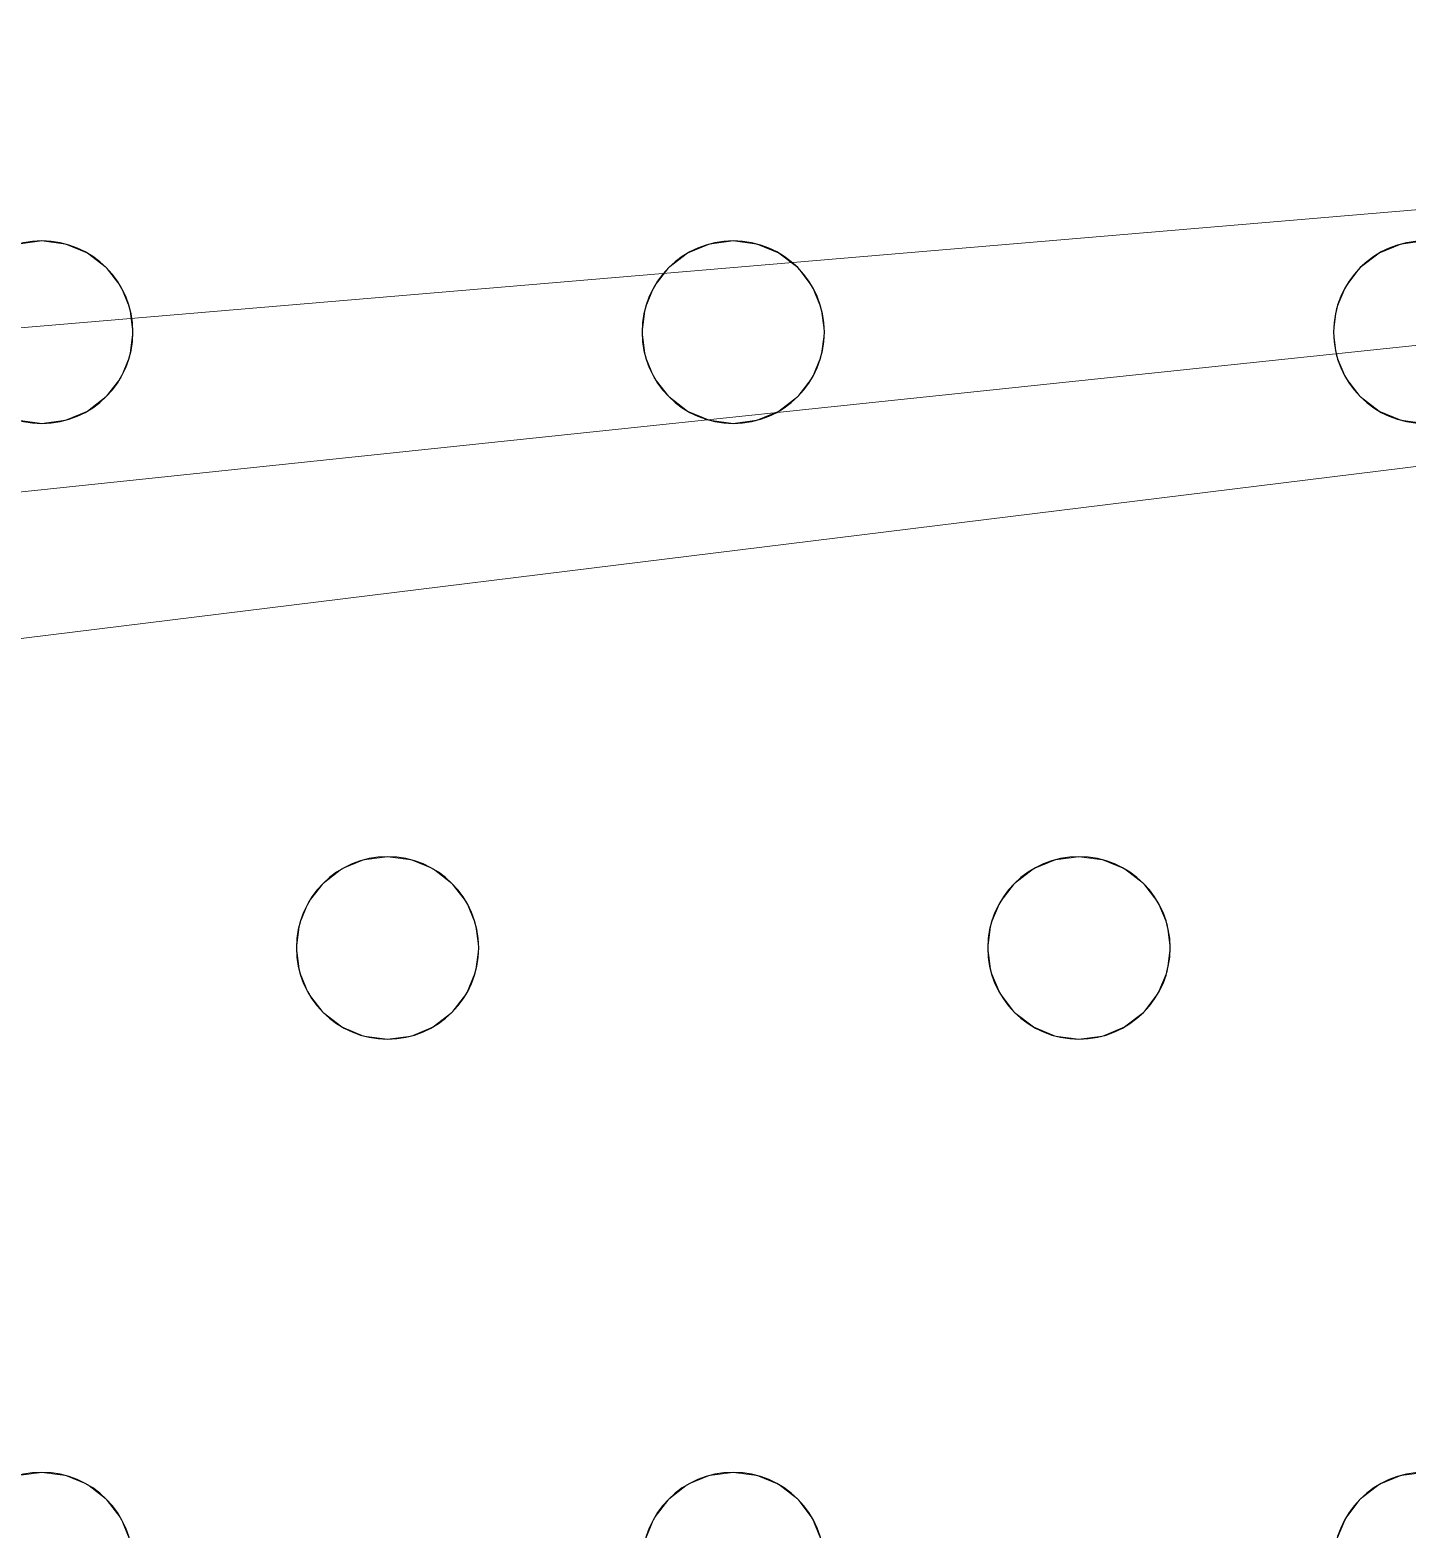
# Model space of a CAD drawing. Header units: millimetres. Extents: x -1 to 1201, y -701 to 1.
# Drawn here: x 725.9 to 786.3, y -150.5 to -84.8 of the extents above; entities that cross this region are included whole.
import ezdxf

# ---------------------------------------------------------------- set-up
doc = ezdxf.new("R2010")
doc.units = ezdxf.units.MM
doc.layers.add('IQ_200_3D', color=1, linetype='Continuous')
doc.layers.add('IQ_204_2D', color=7, linetype='Continuous')

msp = doc.modelspace()

# ---------------------------------------------------------------- linework, layer by layer
at = {"layer": 'IQ_200_3D', "lineweight": 18}
for points, invisible_edges in [([(725.416, -94.136, 890), (726.451, -94, 890), (645.451, -73, 890)], 14), ([(756.784, -94, 890), (787.118, -94, 890), (645.451, -73, 890), (726.451, -94, 890)], 15), ([(787.118, -94, 890), (816.416, -94.136, 890), (817.451, -94, 890), (645.451, -73, 890)], 13), ([(817.451, -94, 890), (846.749, -94.136, 890), (847.784, -94, 890), (645.451, -73, 890)], 13), ([(1075.651, -73, 890), (645.451, -73, 890), (847.784, -94, 890), (878.118, -94, 890)], 14), ([(726.451, -94, 888), (725.416, -94.136, 888), (645.451, -73, 888)], 14), ([(756.784, -94, 888), (726.451, -94, 888), (645.451, -73, 888), (787.118, -94, 888)], 15), ([(817.451, -94, 888), (816.416, -94.136, 888), (787.118, -94, 888), (645.451, -73, 888)], 14), ([(847.784, -94, 888), (846.749, -94.136, 888), (817.451, -94, 888), (645.451, -73, 888)], 14), ([(847.784, -94, 888), (645.451, -73, 888), (1075.651, -73, 888), (878.118, -94, 888)], 13), ([(725.416, -94.136, 888), (726.451, -94, 888), (726.451, -94, 890), (725.416, -94.136, 890)], 10), ([(726.451, -94, 890), (727.486, -94.136, 890), (755.749, -94.136, 890), (756.784, -94, 890)], 10), ([(755.749, -94.136, 888), (727.486, -94.136, 888), (726.451, -94, 888), (756.784, -94, 888)], 5), ([(726.451, -94, 888), (727.486, -94.136, 888), (727.486, -94.136, 890), (726.451, -94, 890)], 10), ([(727.486, -94.136, 890), (728.451, -94.536, 890), (754.784, -94.536, 890), (755.749, -94.136, 890)], 10), ([(728.451, -94.536, 888), (727.486, -94.136, 888), (754.784, -94.536, 888), (753.956, -95.172, 888)], 10), ([(754.784, -94.536, 888), (727.486, -94.136, 888), (755.749, -94.136, 888)], 3), ([(728.451, -94.536, 890), (727.486, -94.136, 890), (727.486, -94.136, 888), (728.451, -94.536, 888)], 10), ([(728.451, -94.536, 890), (729.279, -95.172, 890), (753.956, -95.172, 890), (754.784, -94.536, 890)], 10), ([(729.279, -95.172, 888), (728.451, -94.536, 888), (753.956, -95.172, 888), (753.32, -96, 888)], 10), ([(729.279, -95.172, 890), (728.451, -94.536, 890), (728.451, -94.536, 888), (729.279, -95.172, 888)], 10), ([(754.784, -94.536, 890), (753.956, -95.172, 890), (753.956, -95.172, 888), (754.784, -94.536, 888)], 10), ([(755.749, -94.136, 890), (754.784, -94.536, 890), (754.784, -94.536, 888), (755.749, -94.136, 888)], 10), ([(755.749, -94.136, 888), (756.784, -94, 888), (756.784, -94, 890), (755.749, -94.136, 890)], 10), ([(756.784, -94, 890), (757.82, -94.136, 890), (786.082, -94.136, 890), (787.118, -94, 890)], 10), ([(757.82, -94.136, 888), (756.784, -94, 888), (786.082, -94.136, 888), (785.118, -94.536, 888)], 10), ([(786.082, -94.136, 888), (756.784, -94, 888), (787.118, -94, 888)], 3), ([(756.784, -94, 888), (757.82, -94.136, 888), (757.82, -94.136, 890), (756.784, -94, 890)], 10), ([(757.82, -94.136, 890), (758.784, -94.536, 890), (785.118, -94.536, 890), (786.082, -94.136, 890)], 10), ([(758.784, -94.536, 888), (757.82, -94.136, 888), (785.118, -94.536, 888), (784.289, -95.172, 888)], 10), ([(758.784, -94.536, 890), (757.82, -94.136, 890), (757.82, -94.136, 888), (758.784, -94.536, 888)], 10), ([(758.784, -94.536, 890), (759.613, -95.172, 890), (784.289, -95.172, 890), (785.118, -94.536, 890)], 10), ([(759.613, -95.172, 888), (758.784, -94.536, 888), (784.289, -95.172, 888), (783.653, -96, 888)], 10), ([(759.613, -95.172, 890), (758.784, -94.536, 890), (758.784, -94.536, 888), (759.613, -95.172, 888)], 10), ([(785.118, -94.536, 890), (784.289, -95.172, 890), (784.289, -95.172, 888), (785.118, -94.536, 888)], 10), ([(786.082, -94.136, 890), (785.118, -94.536, 890), (785.118, -94.536, 888), (786.082, -94.136, 888)], 10), ([(786.082, -94.136, 888), (787.118, -94, 888), (787.118, -94, 890), (786.082, -94.136, 890)], 10), ([(753.32, -96, 890), (729.279, -95.172, 890), (729.915, -96, 890), (752.921, -96.965, 890)], 5), ([(753.956, -95.172, 890), (729.279, -95.172, 890), (753.32, -96, 890)], 3), ([(729.915, -96, 888), (729.279, -95.172, 888), (753.32, -96, 888), (752.921, -96.965, 888)], 10), ([(729.915, -96, 890), (729.279, -95.172, 890), (729.279, -95.172, 888), (729.915, -96, 888)], 10), ([(753.956, -95.172, 890), (753.32, -96, 890), (753.32, -96, 888), (753.956, -95.172, 888)], 10), ([(783.653, -96, 890), (759.613, -95.172, 890), (760.248, -96, 890), (783.254, -96.965, 890)], 5), ([(784.289, -95.172, 890), (759.613, -95.172, 890), (783.653, -96, 890)], 3), ([(760.248, -96, 888), (759.613, -95.172, 888), (783.653, -96, 888), (783.254, -96.965, 888)], 10), ([(760.248, -96, 890), (759.613, -95.172, 890), (759.613, -95.172, 888), (760.248, -96, 888)], 10), ([(784.289, -95.172, 890), (783.653, -96, 890), (783.653, -96, 888), (784.289, -95.172, 888)], 10), ([(752.921, -96.965, 890), (729.915, -96, 890), (730.315, -96.965, 890), (752.784, -98, 890)], 5), ([(752.921, -96.965, 888), (730.315, -96.965, 888), (729.915, -96, 888)], 13), ([(730.315, -96.965, 890), (729.915, -96, 890), (729.915, -96, 888), (730.315, -96.965, 888)], 10), ([(753.32, -96, 890), (752.921, -96.965, 890), (752.921, -96.965, 888), (753.32, -96, 888)], 10), ([(783.254, -96.965, 890), (760.248, -96, 890), (760.648, -96.965, 890), (783.118, -98, 890)], 5), ([(760.648, -96.965, 888), (760.248, -96, 888), (783.254, -96.965, 888), (783.118, -98, 888)], 10), ([(760.648, -96.965, 890), (760.248, -96, 890), (760.248, -96, 888), (760.648, -96.965, 888)], 10), ([(783.653, -96, 890), (783.254, -96.965, 890), (783.254, -96.965, 888), (783.653, -96, 888)], 10), ([(752.784, -98, 890), (730.315, -96.965, 890), (730.451, -98, 890), (752.921, -99.035, 890)], 5), ([(730.315, -96.965, 888), (752.921, -96.965, 888), (752.784, -98, 888), (730.451, -98, 888)], 5), ([(730.451, -98, 890), (730.315, -96.965, 890), (730.315, -96.965, 888), (730.451, -98, 888)], 2), ([(752.921, -96.965, 890), (752.784, -98, 890), (752.784, -98, 888), (752.921, -96.965, 888)], 8), ([(783.118, -98, 890), (760.648, -96.965, 890), (760.784, -98, 890), (783.254, -99.035, 890)], 5), ([(760.784, -98, 888), (760.648, -96.965, 888), (783.118, -98, 888), (783.254, -99.035, 888)], 10), ([(760.784, -98, 890), (760.648, -96.965, 890), (760.648, -96.965, 888), (760.784, -98, 888)], 2), ([(783.254, -96.965, 890), (783.118, -98, 890), (783.118, -98, 888), (783.254, -96.965, 888)], 8), ([(730.315, -99.035, 890), (753.32, -100, 890), (752.921, -99.035, 890), (730.451, -98, 890)], 5), ([(730.451, -98, 888), (752.784, -98, 888), (752.921, -99.035, 888), (730.315, -99.035, 888)], 5), ([(730.315, -99.035, 890), (730.451, -98, 890), (730.451, -98, 888), (730.315, -99.035, 888)], 8), ([(752.784, -98, 890), (752.921, -99.035, 890), (752.921, -99.035, 888), (752.784, -98, 888)], 2), ([(783.254, -99.035, 890), (760.784, -98, 890), (760.648, -99.035, 890), (783.653, -100, 890)], 5), ([(760.648, -99.035, 888), (760.784, -98, 888), (783.254, -99.035, 888), (783.653, -100, 888)], 10), ([(760.648, -99.035, 890), (760.784, -98, 890), (760.784, -98, 888), (760.648, -99.035, 888)], 8), ([(783.118, -98, 890), (783.254, -99.035, 890), (783.254, -99.035, 888), (783.118, -98, 888)], 2), ([(753.32, -100, 890), (730.315, -99.035, 890), (729.915, -100, 890), (741.618, -121, 890)], 13), ([(753.32, -100, 888), (729.915, -100, 888), (730.315, -99.035, 888), (752.921, -99.035, 888)], 5), ([(729.915, -100, 890), (730.315, -99.035, 890), (730.315, -99.035, 888), (729.915, -100, 888)], 10), ([(752.921, -99.035, 890), (753.32, -100, 890), (753.32, -100, 888), (752.921, -99.035, 888)], 10), ([(783.653, -100, 890), (760.648, -99.035, 890), (760.248, -100, 890)], 13), ([(760.248, -100, 888), (760.648, -99.035, 888), (783.653, -100, 888), (771.951, -121, 888)], 14), ([(760.248, -100, 890), (760.648, -99.035, 890), (760.648, -99.035, 888), (760.248, -100, 888)], 10), ([(783.254, -99.035, 890), (783.653, -100, 890), (783.653, -100, 888), (783.254, -99.035, 888)], 10), ([(741.618, -121, 890), (729.915, -100, 890), (729.279, -100.828, 890)], 13), ([(741.618, -121, 888), (729.279, -100.828, 888), (729.915, -100, 888)], 13), ([(729.279, -100.828, 890), (729.915, -100, 890), (729.915, -100, 888), (729.279, -100.828, 888)], 10), ([(753.32, -100, 888), (753.956, -100.828, 888), (741.618, -121, 888), (729.915, -100, 888)], 14), ([(753.956, -100.828, 890), (753.32, -100, 890), (741.618, -121, 890), (742.653, -121.136, 890)], 10), ([(753.32, -100, 890), (753.956, -100.828, 890), (753.956, -100.828, 888), (753.32, -100, 888)], 10), ([(760.248, -100, 890), (759.613, -100.828, 890), (771.951, -121, 890), (783.653, -100, 890)], 14), ([(759.613, -100.828, 888), (760.248, -100, 888), (771.951, -121, 888), (770.916, -121.136, 888)], 10), ([(759.613, -100.828, 890), (760.248, -100, 890), (760.248, -100, 888), (759.613, -100.828, 888)], 10), ([(784.289, -100.828, 890), (783.653, -100, 890), (771.951, -121, 890), (772.986, -121.136, 890)], 10), ([(783.653, -100, 888), (784.289, -100.828, 888), (771.951, -121, 888)], 14), ([(783.653, -100, 890), (784.289, -100.828, 890), (784.289, -100.828, 888), (783.653, -100, 888)], 10), ([(740.582, -121.136, 890), (741.618, -121, 890), (729.279, -100.828, 890), (728.451, -101.464, 890)], 10), ([(740.582, -121.136, 888), (728.451, -101.464, 888), (729.279, -100.828, 888), (741.618, -121, 888)], 5), ([(728.451, -101.464, 890), (729.279, -100.828, 890), (729.279, -100.828, 888), (728.451, -101.464, 888)], 10), ([(742.653, -121.136, 888), (741.618, -121, 888), (753.956, -100.828, 888), (754.784, -101.464, 888)], 10), ([(754.784, -101.464, 890), (753.956, -100.828, 890), (742.653, -121.136, 890), (743.618, -121.536, 890)], 10), ([(753.956, -100.828, 890), (754.784, -101.464, 890), (754.784, -101.464, 888), (753.956, -100.828, 888)], 10), ([(759.613, -100.828, 890), (758.784, -101.464, 890), (770.916, -121.136, 890), (771.951, -121, 890)], 10), ([(770.916, -121.136, 888), (758.784, -101.464, 888), (759.613, -100.828, 888)], 13), ([(758.784, -101.464, 890), (759.613, -100.828, 890), (759.613, -100.828, 888), (758.784, -101.464, 888)], 10), ([(784.289, -100.828, 888), (785.118, -101.464, 888), (772.986, -121.136, 888), (771.951, -121, 888)], 10), ([(785.118, -101.464, 890), (784.289, -100.828, 890), (772.986, -121.136, 890), (773.951, -121.536, 890)], 10), ([(784.289, -100.828, 890), (785.118, -101.464, 890), (785.118, -101.464, 888), (784.289, -100.828, 888)], 10), ([(714.113, -122.172, 888), (713.284, -121.536, 888), (725.416, -101.864, 888), (726.451, -102, 888)], 10), ([(714.113, -122.172, 890), (714.748, -123, 890), (726.451, -102, 890), (725.416, -101.864, 890)], 10), ([(726.451, -102, 888), (725.416, -101.864, 888), (725.416, -101.864, 890), (726.451, -102, 890)], 10), ([(738.789, -122.172, 890), (727.486, -101.864, 890), (726.451, -102, 890), (738.153, -123, 890)], 5), ([(727.486, -101.864, 888), (739.618, -121.536, 888), (738.789, -122.172, 888), (726.451, -102, 888)], 5), ([(727.486, -101.864, 888), (726.451, -102, 888), (726.451, -102, 890), (727.486, -101.864, 890)], 10), ([(728.451, -101.464, 890), (727.486, -101.864, 890), (739.618, -121.536, 890), (740.582, -121.136, 890)], 10), ([(728.451, -101.464, 888), (740.582, -121.136, 888), (739.618, -121.536, 888), (727.486, -101.864, 888)], 5), ([(727.486, -101.864, 890), (728.451, -101.464, 890), (728.451, -101.464, 888), (727.486, -101.864, 888)], 10), ([(739.618, -121.536, 890), (727.486, -101.864, 890), (738.789, -122.172, 890)], 3), ([(754.784, -101.464, 888), (743.618, -121.536, 888), (742.653, -121.136, 888)], 13), ([(755.749, -101.864, 890), (754.784, -101.464, 890), (743.618, -121.536, 890), (744.446, -122.172, 890)], 10), ([(755.749, -101.864, 888), (744.446, -122.172, 888), (743.618, -121.536, 888), (754.784, -101.464, 888)], 5), ([(744.446, -122.172, 890), (756.784, -102, 890), (755.749, -101.864, 890)], 13), ([(756.784, -102, 888), (745.082, -123, 888), (744.446, -122.172, 888), (755.749, -101.864, 888)], 5), ([(754.784, -101.464, 890), (755.749, -101.864, 890), (755.749, -101.864, 888), (754.784, -101.464, 888)], 10), ([(756.784, -102, 888), (755.749, -101.864, 888), (755.749, -101.864, 890), (756.784, -102, 890)], 10), ([(757.82, -101.864, 890), (756.784, -102, 890), (769.122, -122.172, 890), (769.951, -121.536, 890)], 10), ([(756.784, -102, 888), (757.82, -101.864, 888), (769.122, -122.172, 888), (768.487, -123, 888)], 10), ([(757.82, -101.864, 888), (756.784, -102, 888), (756.784, -102, 890), (757.82, -101.864, 890)], 10), ([(758.784, -101.464, 890), (757.82, -101.864, 890), (769.951, -121.536, 890), (770.916, -121.136, 890)], 10), ([(769.951, -121.536, 888), (757.82, -101.864, 888), (758.784, -101.464, 888), (770.916, -121.136, 888)], 5), ([(757.82, -101.864, 890), (758.784, -101.464, 890), (758.784, -101.464, 888), (757.82, -101.864, 888)], 10), ([(769.122, -122.172, 888), (757.82, -101.864, 888), (769.951, -121.536, 888)], 3), ([(773.951, -121.536, 888), (772.986, -121.136, 888), (785.118, -101.464, 888), (786.082, -101.864, 888)], 10), ([(786.082, -101.864, 890), (785.118, -101.464, 890), (773.951, -121.536, 890), (774.779, -122.172, 890)], 10), ([(774.779, -122.172, 888), (773.951, -121.536, 888), (786.082, -101.864, 888)], 14), ([(787.118, -102, 890), (786.082, -101.864, 890), (774.779, -122.172, 890), (775.415, -123, 890)], 10), ([(787.118, -102, 888), (775.415, -123, 888), (774.779, -122.172, 888), (786.082, -101.864, 888)], 5), ([(785.118, -101.464, 890), (786.082, -101.864, 890), (786.082, -101.864, 888), (785.118, -101.464, 888)], 10), ([(787.118, -102, 888), (786.082, -101.864, 888), (786.082, -101.864, 890), (787.118, -102, 890)], 10), ([(714.748, -123, 888), (714.113, -122.172, 888), (726.451, -102, 888), (738.153, -123, 888)], 14), ([(726.451, -102, 890), (714.748, -123, 890), (738.153, -123, 890)], 15), ([(738.153, -123, 888), (726.451, -102, 888), (738.789, -122.172, 888)], 3), ([(745.082, -123, 890), (768.487, -123, 890), (756.784, -102, 890), (744.446, -122.172, 890)], 7), ([(745.082, -123, 888), (756.784, -102, 888), (768.487, -123, 888), (768.087, -123.965, 888)], 11), ([(768.487, -123, 890), (769.122, -122.172, 890), (756.784, -102, 890)], 14), ([(798.82, -123, 890), (787.118, -102, 890), (775.415, -123, 890), (798.421, -123.965, 890)], 7), ([(775.415, -123, 888), (787.118, -102, 888), (798.82, -123, 888), (798.421, -123.965, 888)], 11), ([(739.618, -121.536, 890), (738.789, -122.172, 890), (738.789, -122.172, 888), (739.618, -121.536, 888)], 10), ([(740.582, -121.136, 890), (739.618, -121.536, 890), (739.618, -121.536, 888), (740.582, -121.136, 888)], 10), ([(740.582, -121.136, 888), (741.618, -121, 888), (741.618, -121, 890), (740.582, -121.136, 890)], 10), ([(741.618, -121, 888), (742.653, -121.136, 888), (742.653, -121.136, 890), (741.618, -121, 890)], 10), ([(743.618, -121.536, 890), (742.653, -121.136, 890), (742.653, -121.136, 888), (743.618, -121.536, 888)], 10), ([(744.446, -122.172, 890), (743.618, -121.536, 890), (743.618, -121.536, 888), (744.446, -122.172, 888)], 10), ([(769.951, -121.536, 890), (769.122, -122.172, 890), (769.122, -122.172, 888), (769.951, -121.536, 888)], 10), ([(770.916, -121.136, 890), (769.951, -121.536, 890), (769.951, -121.536, 888), (770.916, -121.136, 888)], 10), ([(770.916, -121.136, 888), (771.951, -121, 888), (771.951, -121, 890), (770.916, -121.136, 890)], 10), ([(771.951, -121, 888), (772.986, -121.136, 888), (772.986, -121.136, 890), (771.951, -121, 890)], 10), ([(773.951, -121.536, 890), (772.986, -121.136, 890), (772.986, -121.136, 888), (773.951, -121.536, 888)], 10), ([(774.779, -122.172, 890), (773.951, -121.536, 890), (773.951, -121.536, 888), (774.779, -122.172, 888)], 10), ([(738.789, -122.172, 890), (738.153, -123, 890), (738.153, -123, 888), (738.789, -122.172, 888)], 10), ([(745.082, -123, 890), (744.446, -122.172, 890), (744.446, -122.172, 888), (745.082, -123, 888)], 10), ([(769.122, -122.172, 890), (768.487, -123, 890), (768.487, -123, 888), (769.122, -122.172, 888)], 10), ([(775.415, -123, 890), (774.779, -122.172, 890), (774.779, -122.172, 888), (775.415, -123, 888)], 10), ([(714.748, -123, 890), (715.148, -123.965, 890), (737.754, -123.965, 890), (738.153, -123, 890)], 10), ([(737.754, -123.965, 888), (715.148, -123.965, 888), (714.748, -123, 888), (738.153, -123, 888)], 5), ([(738.153, -123, 890), (737.754, -123.965, 890), (737.754, -123.965, 888), (738.153, -123, 888)], 10), ([(768.087, -123.965, 890), (745.082, -123, 890), (745.481, -123.965, 890), (767.951, -125, 890)], 5), ([(768.087, -123.965, 890), (768.487, -123, 890), (745.082, -123, 890)], 14), ([(745.481, -123.965, 888), (745.082, -123, 888), (768.087, -123.965, 888), (767.951, -125, 888)], 10), ([(745.481, -123.965, 890), (745.082, -123, 890), (745.082, -123, 888), (745.481, -123.965, 888)], 10), ([(768.487, -123, 890), (768.087, -123.965, 890), (768.087, -123.965, 888), (768.487, -123, 888)], 10), ([(775.815, -123.965, 890), (798.284, -125, 890), (798.421, -123.965, 890), (775.415, -123, 890)], 5), ([(775.815, -123.965, 888), (775.415, -123, 888), (798.421, -123.965, 888), (798.284, -125, 888)], 10), ([(775.815, -123.965, 890), (775.415, -123, 890), (775.415, -123, 888), (775.815, -123.965, 888)], 10), ([(737.618, -125, 890), (715.148, -123.965, 890), (715.284, -125, 890), (737.754, -126.035, 890)], 5), ([(737.618, -125, 890), (737.754, -123.965, 890), (715.148, -123.965, 890)], 14), ([(737.618, -125, 888), (715.284, -125, 888), (715.148, -123.965, 888), (737.754, -123.965, 888)], 5), ([(737.754, -123.965, 890), (737.618, -125, 890), (737.618, -125, 888), (737.754, -123.965, 888)], 8), ([(767.951, -125, 890), (745.481, -123.965, 890), (745.618, -125, 890), (768.087, -126.035, 890)], 5), ([(745.481, -123.965, 888), (767.951, -125, 888), (745.618, -125, 888)], 3), ([(745.618, -125, 890), (745.481, -123.965, 890), (745.481, -123.965, 888), (745.618, -125, 888)], 2), ([(768.087, -123.965, 890), (767.951, -125, 890), (767.951, -125, 888), (768.087, -123.965, 888)], 8), ([(775.951, -125, 890), (798.284, -125, 890), (775.815, -123.965, 890)], 3), ([(798.284, -125, 888), (798.421, -126.035, 888), (775.951, -125, 888), (775.815, -123.965, 888)], 10), ([(775.951, -125, 890), (775.815, -123.965, 890), (775.815, -123.965, 888), (775.951, -125, 888)], 2), ([(737.754, -126.035, 890), (715.284, -125, 890), (715.148, -126.035, 890)], 13), ([(737.754, -126.035, 888), (715.148, -126.035, 888), (715.284, -125, 888), (737.618, -125, 888)], 5), ([(737.618, -125, 890), (737.754, -126.035, 890), (737.754, -126.035, 888), (737.618, -125, 888)], 2), ([(745.481, -126.035, 890), (768.487, -127, 890), (768.087, -126.035, 890), (745.618, -125, 890)], 5), ([(768.087, -126.035, 888), (745.481, -126.035, 888), (745.618, -125, 888), (767.951, -125, 888)], 5), ([(745.481, -126.035, 890), (745.618, -125, 890), (745.618, -125, 888), (745.481, -126.035, 888)], 8), ([(767.951, -125, 890), (768.087, -126.035, 890), (768.087, -126.035, 888), (767.951, -125, 888)], 2), ([(775.951, -125, 890), (775.815, -126.035, 890), (798.421, -126.035, 890), (798.284, -125, 890)], 10), ([(775.815, -126.035, 888), (775.951, -125, 888), (798.421, -126.035, 888), (798.82, -127, 888)], 10), ([(775.815, -126.035, 890), (775.951, -125, 890), (775.951, -125, 888), (775.815, -126.035, 888)], 8), ([(715.148, -126.035, 890), (714.748, -127, 890), (738.153, -127, 890), (737.754, -126.035, 890)], 10), ([(738.153, -127, 888), (714.748, -127, 888), (715.148, -126.035, 888), (737.754, -126.035, 888)], 5), ([(737.754, -126.035, 890), (738.153, -127, 890), (738.153, -127, 888), (737.754, -126.035, 888)], 10), ([(768.487, -127, 890), (745.481, -126.035, 890), (745.082, -127, 890), (756.784, -148, 890)], 13), ([(745.082, -127, 888), (745.481, -126.035, 888), (768.487, -127, 888), (756.784, -148, 888)], 14), ([(745.082, -127, 890), (745.481, -126.035, 890), (745.481, -126.035, 888), (745.082, -127, 888)], 10), ([(745.481, -126.035, 888), (768.087, -126.035, 888), (768.487, -127, 888)], 13), ([(768.087, -126.035, 890), (768.487, -127, 890), (768.487, -127, 888), (768.087, -126.035, 888)], 10), ([(775.815, -126.035, 890), (775.415, -127, 890), (798.82, -127, 890), (798.421, -126.035, 890)], 10), ([(775.415, -127, 888), (775.815, -126.035, 888), (798.82, -127, 888), (787.118, -148, 888)], 14), ([(775.415, -127, 890), (775.815, -126.035, 890), (775.815, -126.035, 888), (775.415, -127, 888)], 10), ([(714.748, -127, 890), (714.113, -127.828, 890), (726.451, -148, 890), (738.153, -127, 890)], 14), ([(726.451, -148, 888), (725.416, -148.136, 888), (714.113, -127.828, 888), (714.748, -127, 888)], 10), ([(738.153, -127, 888), (726.451, -148, 888), (714.748, -127, 888)], 15), ([(738.789, -127.828, 890), (738.153, -127, 890), (726.451, -148, 890), (727.486, -148.136, 890)], 10), ([(738.789, -127.828, 888), (727.486, -148.136, 888), (726.451, -148, 888), (738.153, -127, 888)], 5), ([(738.153, -127, 890), (738.789, -127.828, 890), (738.789, -127.828, 888), (738.153, -127, 888)], 10), ([(756.784, -148, 890), (745.082, -127, 890), (744.446, -127.828, 890)], 13), ([(756.784, -148, 888), (755.749, -148.136, 888), (744.446, -127.828, 888), (745.082, -127, 888)], 10), ([(744.446, -127.828, 890), (745.082, -127, 890), (745.082, -127, 888), (744.446, -127.828, 888)], 10), ([(756.784, -148, 890), (757.82, -148.136, 890), (769.122, -127.828, 890), (768.487, -127, 890)], 10), ([(769.122, -127.828, 888), (757.82, -148.136, 888), (756.784, -148, 888), (768.487, -127, 888)], 5), ([(768.487, -127, 890), (769.122, -127.828, 890), (769.122, -127.828, 888), (768.487, -127, 888)], 10), ([(775.415, -127, 890), (774.779, -127.828, 890), (787.118, -148, 890), (798.82, -127, 890)], 14), ([(787.118, -148, 888), (786.082, -148.136, 888), (774.779, -127.828, 888), (775.415, -127, 888)], 10), ([(774.779, -127.828, 890), (775.415, -127, 890), (775.415, -127, 888), (774.779, -127.828, 888)], 10), ([(714.113, -127.828, 890), (713.284, -128.464, 890), (725.416, -148.136, 890), (726.451, -148, 890)], 10), ([(727.486, -148.136, 890), (728.451, -148.536, 890), (739.618, -128.464, 890), (738.789, -127.828, 890)], 10), ([(727.486, -148.136, 888), (738.789, -127.828, 888), (739.618, -128.464, 888)], 13), ([(738.789, -127.828, 890), (739.618, -128.464, 890), (739.618, -128.464, 888), (738.789, -127.828, 888)], 10), ([(755.749, -148.136, 890), (756.784, -148, 890), (744.446, -127.828, 890), (743.618, -128.464, 890)], 10), ([(755.749, -148.136, 888), (754.784, -148.536, 888), (743.618, -128.464, 888), (744.446, -127.828, 888)], 10), ([(743.618, -128.464, 890), (744.446, -127.828, 890), (744.446, -127.828, 888), (743.618, -128.464, 888)], 10), ([(769.122, -127.828, 890), (757.82, -148.136, 890), (769.951, -128.464, 890)], 3), ([(769.951, -128.464, 888), (758.784, -148.536, 888), (757.82, -148.136, 888), (769.122, -127.828, 888)], 5), ([(769.122, -127.828, 890), (769.951, -128.464, 890), (769.951, -128.464, 888), (769.122, -127.828, 888)], 10), ([(786.082, -148.136, 890), (774.779, -127.828, 890), (773.951, -128.464, 890), (785.118, -148.536, 890)], 5), ([(786.082, -148.136, 888), (785.118, -148.536, 888), (773.951, -128.464, 888), (774.779, -127.828, 888)], 10), ([(773.951, -128.464, 890), (774.779, -127.828, 890), (774.779, -127.828, 888), (773.951, -128.464, 888)], 10), ([(774.779, -127.828, 890), (786.082, -148.136, 890), (787.118, -148, 890)], 13), ([(728.451, -148.536, 888), (727.486, -148.136, 888), (739.618, -128.464, 888), (740.582, -128.864, 888)], 10), ([(728.451, -148.536, 890), (729.279, -149.172, 890), (740.582, -128.864, 890), (739.618, -128.464, 890)], 10), ([(739.618, -128.464, 890), (740.582, -128.864, 890), (740.582, -128.864, 888), (739.618, -128.464, 888)], 10), ([(743.618, -128.464, 890), (742.653, -128.864, 890), (754.784, -148.536, 890), (755.749, -148.136, 890)], 10), ([(754.784, -148.536, 888), (742.653, -128.864, 888), (743.618, -128.464, 888)], 13), ([(742.653, -128.864, 890), (743.618, -128.464, 890), (743.618, -128.464, 888), (742.653, -128.864, 888)], 10), ([(769.951, -128.464, 890), (757.82, -148.136, 890), (758.784, -148.536, 890), (770.916, -128.864, 890)], 5), ([(758.784, -148.536, 888), (769.951, -128.464, 888), (770.916, -128.864, 888)], 13), ([(769.951, -128.464, 890), (770.916, -128.864, 890), (770.916, -128.864, 888), (769.951, -128.464, 888)], 10), ([(772.986, -128.864, 890), (785.118, -148.536, 890), (773.951, -128.464, 890)], 3), ([(785.118, -148.536, 888), (784.289, -149.172, 888), (772.986, -128.864, 888), (773.951, -128.464, 888)], 10), ([(772.986, -128.864, 890), (773.951, -128.464, 890), (773.951, -128.464, 888), (772.986, -128.864, 888)], 10), ([(729.279, -149.172, 888), (728.451, -148.536, 888), (740.582, -128.864, 888), (741.618, -129, 888)], 10), ([(729.279, -149.172, 890), (729.915, -150, 890), (741.618, -129, 890), (740.582, -128.864, 890)], 10), ([(729.915, -150, 888), (729.279, -149.172, 888), (741.618, -129, 888), (753.32, -150, 888)], 14), ([(753.32, -150, 890), (741.618, -129, 890), (729.915, -150, 890), (752.921, -150.965, 890)], 7), ([(741.618, -129, 888), (740.582, -128.864, 888), (740.582, -128.864, 890), (741.618, -129, 890)], 10), ([(753.956, -149.172, 890), (742.653, -128.864, 890), (741.618, -129, 890), (753.32, -150, 890)], 5), ([(742.653, -128.864, 888), (754.784, -148.536, 888), (753.956, -149.172, 888), (741.618, -129, 888)], 5), ([(742.653, -128.864, 888), (741.618, -129, 888), (741.618, -129, 890), (742.653, -128.864, 890)], 10), ([(753.956, -149.172, 888), (753.32, -150, 888), (741.618, -129, 888)], 14), ([(754.784, -148.536, 890), (742.653, -128.864, 890), (753.956, -149.172, 890)], 3), ([(770.916, -128.864, 890), (758.784, -148.536, 890), (759.613, -149.172, 890), (771.951, -129, 890)], 5), ([(759.613, -149.172, 888), (758.784, -148.536, 888), (770.916, -128.864, 888), (771.951, -129, 888)], 10), ([(771.951, -129, 890), (759.613, -149.172, 890), (760.248, -150, 890), (783.653, -150, 890)], 13), ([(760.248, -150, 888), (759.613, -149.172, 888), (771.951, -129, 888), (783.653, -150, 888)], 14), ([(771.951, -129, 888), (770.916, -128.864, 888), (770.916, -128.864, 890), (771.951, -129, 890)], 10), ([(772.986, -128.864, 890), (771.951, -129, 890), (784.289, -149.172, 890), (785.118, -148.536, 890)], 10), ([(784.289, -149.172, 888), (783.653, -150, 888), (771.951, -129, 888), (772.986, -128.864, 888)], 10), ([(772.986, -128.864, 888), (771.951, -129, 888), (771.951, -129, 890), (772.986, -128.864, 890)], 10), ([(784.289, -149.172, 890), (771.951, -129, 890), (783.653, -150, 890)], 3), ([(725.416, -148.136, 888), (726.451, -148, 888), (726.451, -148, 890), (725.416, -148.136, 890)], 10), ([(726.451, -148, 888), (727.486, -148.136, 888), (727.486, -148.136, 890), (726.451, -148, 890)], 10), ([(728.451, -148.536, 890), (727.486, -148.136, 890), (727.486, -148.136, 888), (728.451, -148.536, 888)], 10), ([(729.279, -149.172, 890), (728.451, -148.536, 890), (728.451, -148.536, 888), (729.279, -149.172, 888)], 10), ([(754.784, -148.536, 890), (753.956, -149.172, 890), (753.956, -149.172, 888), (754.784, -148.536, 888)], 10), ([(755.749, -148.136, 890), (754.784, -148.536, 890), (754.784, -148.536, 888), (755.749, -148.136, 888)], 10), ([(755.749, -148.136, 888), (756.784, -148, 888), (756.784, -148, 890), (755.749, -148.136, 890)], 10), ([(756.784, -148, 888), (757.82, -148.136, 888), (757.82, -148.136, 890), (756.784, -148, 890)], 10), ([(758.784, -148.536, 890), (757.82, -148.136, 890), (757.82, -148.136, 888), (758.784, -148.536, 888)], 10), ([(759.613, -149.172, 890), (758.784, -148.536, 890), (758.784, -148.536, 888), (759.613, -149.172, 888)], 10), ([(785.118, -148.536, 890), (784.289, -149.172, 890), (784.289, -149.172, 888), (785.118, -148.536, 888)], 10), ([(786.082, -148.136, 890), (785.118, -148.536, 890), (785.118, -148.536, 888), (786.082, -148.136, 888)], 10), ([(786.082, -148.136, 888), (787.118, -148, 888), (787.118, -148, 890), (786.082, -148.136, 890)], 10), ([(729.915, -150, 890), (729.279, -149.172, 890), (729.279, -149.172, 888), (729.915, -150, 888)], 10), ([(753.956, -149.172, 890), (753.32, -150, 890), (753.32, -150, 888), (753.956, -149.172, 888)], 10), ([(760.248, -150, 890), (759.613, -149.172, 890), (759.613, -149.172, 888), (760.248, -150, 888)], 10), ([(784.289, -149.172, 890), (783.653, -150, 890), (783.653, -150, 888), (784.289, -149.172, 888)], 10), ([(752.921, -150.965, 890), (729.915, -150, 890), (730.315, -150.965, 890), (752.784, -152, 890)], 5), ([(752.921, -150.965, 888), (730.315, -150.965, 888), (729.915, -150, 888), (753.32, -150, 888)], 5), ([(730.315, -150.965, 890), (729.915, -150, 890), (729.915, -150, 888), (730.315, -150.965, 888)], 10), ([(753.32, -150, 890), (752.921, -150.965, 890), (752.921, -150.965, 888), (753.32, -150, 888)], 10), ([(760.248, -150, 890), (760.648, -150.965, 890), (783.254, -150.965, 890), (783.653, -150, 890)], 10), ([(760.648, -150.965, 888), (760.248, -150, 888), (783.254, -150.965, 888), (783.118, -152, 888)], 10), ([(783.254, -150.965, 888), (760.248, -150, 888), (783.653, -150, 888)], 3), ([(760.648, -150.965, 890), (760.248, -150, 890), (760.248, -150, 888), (760.648, -150.965, 888)], 10), ([(783.653, -150, 890), (783.254, -150.965, 890), (783.254, -150.965, 888), (783.653, -150, 888)], 10)]:
    msp.add_3dface(points, dxfattribs=dict(at, invisible_edges=invisible_edges))
at = {"layer": 'IQ_204_2D'}
for centre, start, end in [((726.451, -98), 0, 180), ((756.784, -98), 360, 180), ((787.118, -98), 0, 180), ((726.451, -98), 180, 360), ((756.784, -98), 180, 360), ((787.118, -98), 180, 360), ((741.618, -125), 360, 180), ((771.951, -125), 0, 180), ((741.618, -125), 180, 360), ((771.951, -125), 180, 360), ((726.451, -152), 0, 180), ((756.784, -152), 360, 180), ((787.118, -152), 0, 180)]:
    msp.add_arc(centre, 4, start, end, dxfattribs=at)

# ---------------------------------------------------------------- meshes
at = {"layer": 'IQ_200_3D', "lineweight": 18}
mesh = msp.add_polyface(dxfattribs=at)
corners = [(1200, 0, 850), (1200, -700, 850), (0, -700, 850), (0, 0, 850), (810.5, -594, 850), (811.556, -602.023, 850), (814.653, -609.5, 850), (819.58, -615.92, 850), (826, -620.847, 850), (833.477, -623.944, 850), (841.5, -625, 850), (1059.5, -625, 850), (1067.523, -623.944, 850), (1075, -620.847, 850), (1081.42, -615.92, 850), (1086.347, -609.5, 850), (1089.444, -602.023, 850), (1090.5, -594, 850), (1090.5, -476, 850), (1089.444, -467.977, 850), (1086.347, -460.5, 850), (1081.42, -454.08, 850), (1075, -449.153, 850), (1067.523, -446.056, 850), (1059.5, -445, 850), (841.5, -445, 850), (833.477, -446.056, 850), (826, -449.153, 850), (819.58, -454.08, 850), (814.653, -460.5, 850), (811.556, -467.977, 850), (810.5, -476, 850)]
mesh.append_faces([[corners[k] for k in face] for face in [(29, 3, 28), (6, 2, 5), (4, 2, 31), (23, 0, 22), (13, 1, 12), (15, 1, 14), (11, 1, 10)]], dxfattribs={"vtx0": -1, "vtx1": -1})
mesh.append_faces([[corners[k] for k in face] for face in [(3, 29, 30, 2), (2, 30, 31), (0, 25, 26), (2, 6, 7), (2, 9, 10, 1), (0, 20, 21), (1, 18, 19), (1, 15, 16)]], dxfattribs={"vtx0": -1, "vtx2": -1})
mesh.append_faces([[corners[k] for k in face] for face in [(27, 28, 3), (4, 5, 2), (7, 8, 2), (8, 9, 2), (23, 24, 0), (21, 22, 0), (24, 25, 0), (13, 14, 1), (11, 12, 1), (16, 17, 1), (17, 18, 1)]], dxfattribs={"vtx1": -1, "vtx2": -1})
mesh.append_faces([[corners[k] for k in face] for face in [(26, 27, 3, 0), (19, 20, 0, 1)]], dxfattribs={"vtx1": -1, "vtx3": -1})
mesh = msp.add_polyface(dxfattribs=at)
corners = [(1200, -700, 900), (1200, -23, 900), (0, -23, 900), (0, -700, 900), (90, -35.113, 900), (1110, -35.113, 900), (1129.382, -37.665, 900), (1147.443, -45.146, 900), (1162.953, -57.047, 900), (1174.854, -72.557, 900), (1182.335, -90.618, 900), (1184.887, -110, 900), (1184.887, -610, 900), (1182.335, -629.382, 900), (1174.854, -647.443, 900), (1162.953, -662.953, 900), (1147.443, -674.854, 900), (1129.382, -682.335, 900), (1110, -684.887, 900), (90, -684.887, 900), (70.618, -682.335, 900), (52.557, -674.854, 900), (37.047, -662.953, 900), (25.146, -647.443, 900), (17.665, -629.382, 900), (15.113, -610, 900), (15.113, -110, 900), (17.665, -90.618, 900), (25.146, -72.557, 900), (37.047, -57.047, 900), (52.557, -45.146, 900), (70.618, -37.665, 900)]
mesh.append_faces([[corners[k] for k in face] for face in [(9, 1, 8), (14, 0, 13), (31, 2, 30), (28, 2, 27), (21, 3, 20), (23, 3, 22)]], dxfattribs={"vtx0": -1, "vtx1": -1})
mesh.append_faces([[corners[k] for k in face] for face in [(1, 9, 10), (1, 11, 12, 0), (0, 14, 15), (0, 18, 19, 3), (2, 28, 29), (3, 23, 24)]], dxfattribs={"vtx0": -1, "vtx2": -1})
mesh.append_faces([[corners[k] for k in face] for face in [(10, 11, 1), (5, 6, 1), (7, 8, 1), (6, 7, 1), (12, 13, 0), (15, 16, 0), (17, 18, 0), (16, 17, 0), (31, 4, 2), (29, 30, 2), (26, 27, 2), (21, 22, 3), (19, 20, 3), (24, 25, 3)]], dxfattribs={"vtx1": -1, "vtx2": -1})
mesh.append_faces([[corners[k] for k in face] for face in [(4, 5, 1, 2), (25, 26, 2, 3)]], dxfattribs={"vtx1": -1, "vtx3": -1})
mesh = msp.add_polyface(dxfattribs=at)
corners = [(1110, -48.392, 890), (90, -48.392, 890), (66.424, -53.082, 890), (46.437, -66.437, 890), (33.082, -86.424, 890), (28.392, -110, 890), (28.392, -610, 890), (33.082, -633.576, 890), (46.437, -653.563, 890), (66.424, -666.918, 890), (90, -671.608, 890), (1110, -671.608, 890), (1133.576, -666.918, 890), (1153.563, -653.563, 890), (1166.918, -633.576, 890), (1171.608, -610, 890), (1171.608, -110, 890), (1166.918, -86.424, 890), (1153.563, -66.437, 890), (1133.576, -53.082, 890), (122.5, -418.034, 890), (1077.5, -418.034, 890), (1089.656, -419.634, 890), (1100.983, -424.326, 890), (1110.71, -431.79, 890), (1118.174, -441.517, 890), (1122.866, -452.844, 890), (1124.466, -465, 890), (1124.466, -605, 890), (1122.866, -617.156, 890), (1118.174, -628.483, 890), (1110.71, -638.21, 890), (1100.983, -645.674, 890), (1089.656, -650.366, 890), (1077.5, -651.966, 890), (122.5, -651.966, 890), (110.344, -650.366, 890), (99.017, -645.674, 890), (89.29, -638.21, 890), (81.826, -628.483, 890), (77.134, -617.156, 890), (75.534, -605, 890), (75.534, -465, 890), (77.134, -452.844, 890), (81.826, -441.517, 890), (89.29, -431.79, 890), (99.017, -424.326, 890), (110.344, -419.634, 890), (122.5, -68.034, 890), (1077.5, -68.034, 890), (1089.656, -69.634, 890), (1100.983, -74.326, 890), (1110.71, -81.79, 890), (1118.174, -91.517, 890), (1122.866, -102.844, 890), (1124.466, -115, 890), (1124.466, -351, 890), (1122.866, -363.156, 890), (1118.174, -374.483, 890), (1110.71, -384.21, 890), (1100.983, -391.674, 890), (1089.656, -396.366, 890), (1077.5, -397.966, 890), (122.5, -397.966, 890), (110.344, -396.366, 890), (99.017, -391.674, 890), (89.29, -384.21, 890), (81.826, -374.483, 890), (77.134, -363.156, 890), (75.534, -351, 890), (75.534, -115, 890), (77.134, -102.844, 890), (81.826, -91.517, 890), (89.29, -81.79, 890), (99.017, -74.326, 890), (110.344, -69.634, 890)]
mesh.append_faces([[corners[k] for k in face] for face in [(65, 47, 64), (75, 1, 74), (71, 5, 70), (73, 2, 72)]], dxfattribs={"vtx0": -1, "vtx1": -1})
mesh.append_faces([[corners[k] for k in face] for face in [(15, 28, 29, 14), (11, 32, 33), (16, 55, 56, 15), (54, 17, 18, 53), (53, 18, 19, 52), (52, 19, 0, 51), (0, 50, 51), (10, 37, 38, 9), (64, 47, 20, 63), (8, 39, 40, 7), (39, 8, 9, 38), (69, 42, 43), (3, 71, 72, 2)]], dxfattribs={"vtx0": -1, "vtx2": -1})
mesh.append_faces([[corners[k] for k in face] for face in [(6, 41, 42, 69)]], dxfattribs={"vtx0": -1, "vtx2": -1, "vtx3": -1})
mesh.append_faces([[corners[k] for k in face] for face in [(11, 33, 34, 35), (1, 75, 48, 49), (71, 3, 4, 5)]], dxfattribs={"vtx0": -1, "vtx3": -1})
mesh.append_faces([[corners[k] for k in face] for face in [(36, 37, 10)]], dxfattribs={"vtx1": -1, "vtx2": -1})
mesh.append_faces([[corners[k] for k in face] for face in [(27, 28, 15, 56)]], dxfattribs={"vtx1": -1, "vtx2": -1, "vtx3": -1})
mesh.append_faces([[corners[k] for k in face] for face in [(13, 14, 29, 30), (12, 13, 30, 31), (26, 27, 56, 57), (31, 32, 11, 12), (24, 25, 58, 59), (21, 22, 61, 62), (22, 23, 60, 61), (23, 24, 59, 60), (25, 26, 57, 58), (54, 55, 16, 17), (49, 50, 0, 1), (20, 21, 62, 63), (35, 36, 10, 11), (45, 46, 66, 67), (46, 47, 65, 66), (6, 7, 40, 41), (43, 44, 68, 69), (44, 45, 67, 68), (73, 74, 1, 2), (69, 70, 5, 6)]], dxfattribs={"vtx1": -1, "vtx3": -1})
mesh = msp.add_polyface(dxfattribs=at)
corners = [(122.5, -68.034, 860), (110.344, -69.634, 860), (99.017, -74.326, 860), (89.29, -81.79, 860), (81.826, -91.517, 860), (77.134, -102.844, 860), (75.534, -115, 860), (75.534, -351, 860), (77.134, -363.156, 860), (81.826, -374.483, 860), (89.29, -384.21, 860), (99.017, -391.674, 860), (110.344, -396.366, 860), (122.5, -397.966, 860), (1077.5, -397.966, 860), (1089.656, -396.366, 860), (1100.983, -391.674, 860), (1110.71, -384.21, 860), (1118.174, -374.483, 860), (1122.866, -363.156, 860), (1124.466, -351, 860), (1124.466, -115, 860), (1122.866, -102.844, 860), (1118.174, -91.517, 860), (1110.71, -81.79, 860), (1100.983, -74.326, 860), (1089.656, -69.634, 860), (1077.5, -68.034, 860), (640.451, -68.034, 860), (640.451, -105, 860), (639.258, -114.059, 860), (635.762, -122.5, 860), (630.2, -129.749, 860), (622.951, -135.311, 860), (614.51, -138.807, 860), (605.451, -140, 860), (594.549, -140, 860), (585.49, -138.807, 860), (577.049, -135.311, 860), (569.8, -129.749, 860), (564.238, -122.5, 860), (560.742, -114.059, 860), (559.549, -105, 860), (559.549, -68.034, 860), (600, -115, 860), (603.882, -114.489, 860), (607.5, -112.99, 860), (610.607, -110.607, 860), (612.99, -107.5, 860), (614.489, -103.882, 860), (615, -100, 860), (614.489, -96.118, 860), (612.99, -92.5, 860), (610.607, -89.393, 860), (607.5, -87.01, 860), (603.882, -85.511, 860), (600, -85, 860), (596.118, -85.511, 860), (592.5, -87.01, 860), (589.393, -89.393, 860), (587.01, -92.5, 860), (585.511, -96.118, 860), (585, -100, 860), (585.511, -103.882, 860), (587.01, -107.5, 860), (589.393, -110.607, 860), (592.5, -112.99, 860), (596.118, -114.489, 860)]
mesh.append_faces([[corners[k] for k in face] for face in [(0, 42, 43), (29, 27, 28), (65, 62, 63, 64), (48, 46, 47), (50, 48, 49)]], dxfattribs={"vtx0": -1})
mesh.append_faces([[corners[k] for k in face] for face in [(35, 14, 34)]], dxfattribs={"vtx0": -1, "vtx1": -1})
mesh.append_faces([[corners[k] for k in face] for face in [(62, 65, 45, 52)]], dxfattribs={"vtx0": -1, "vtx1": -1, "vtx2": -1, "vtx3": -1})
mesh.append_faces([[corners[k] for k in face] for face in [(13, 6, 7, 12), (14, 35, 36), (27, 29, 30), (65, 44, 45)]], dxfattribs={"vtx0": -1, "vtx2": -1})
mesh.append_faces([[corners[k] for k in face] for face in [(13, 39, 40, 0), (21, 26, 27, 14), (50, 45, 46, 48)]], dxfattribs={"vtx0": -1, "vtx2": -1, "vtx3": -1})
mesh.append_faces([[corners[k] for k in face] for face in [(7, 10, 11, 12), (20, 15, 16, 17)]], dxfattribs={"vtx0": -1, "vtx3": -1})
mesh.append_faces([[corners[k] for k in face] for face in [(38, 39, 13), (37, 38, 13), (2, 3, 6, 1), (41, 42, 0), (40, 41, 0), (33, 34, 14), (32, 33, 14), (30, 31, 27), (25, 26, 21, 24), (55, 56, 52)]], dxfattribs={"vtx1": -1, "vtx2": -1})
mesh.append_faces([[corners[k] for k in face] for face in [(0, 1, 6, 13), (31, 32, 14, 27), (61, 62, 52, 56)]], dxfattribs={"vtx1": -1, "vtx2": -1, "vtx3": -1})
mesh.append_faces([[corners[k] for k in face] for face in [(13, 14, 36, 37), (14, 15, 20, 21)]], dxfattribs={"vtx1": -1, "vtx3": -1})
mesh.append_faces([[corners[k] for k in face] for face in [(4, 5, 6, 3), (18, 19, 20, 17), (57, 58, 59, 56)]], dxfattribs={"vtx2": -1})
mesh.append_faces([[corners[k] for k in face] for face in [(59, 60, 61, 56), (50, 51, 52, 45)]], dxfattribs={"vtx2": -1, "vtx3": -1})
mesh.append_faces([[corners[k] for k in face] for face in [(7, 8, 9, 10), (21, 22, 23, 24), (65, 66, 67, 44), (52, 53, 54, 55)]], dxfattribs={"vtx3": -1})

doc.saveas('drawing.dxf')
